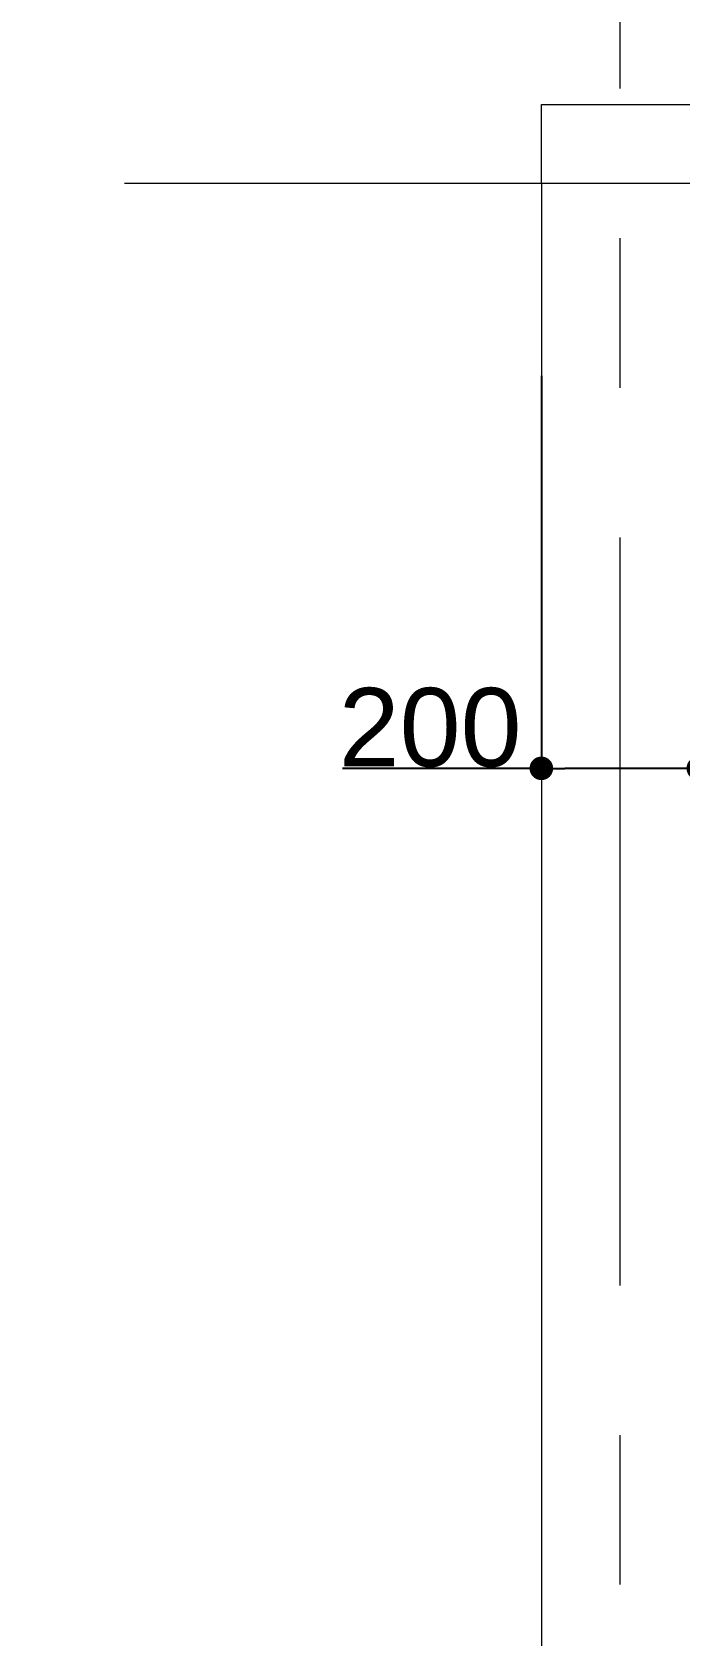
# Model space of a CAD drawing. Header units: millimetres. Extents: x 0 to 1313252738, y -131 to 560100888.
# Drawn here: x 1312628355 to 1312629181, y 559965272 to 559967314 of the extents above; entities that cross this region are included whole.
import ezdxf

# ---------------------------------------------------------------- set-up
doc = ezdxf.new("R2010")
doc.units = ezdxf.units.MM
doc.linetypes.add('CENTERX2', pattern=[101.60000000000001, 63.5, -12.7, 12.7, -12.7])
doc.layers.get('0').update_dxf_attribs({"lineweight": 0})
for name, color, linetype, lineweight in [('001通り芯', 6, 'CENTERX2', 0), ('002外周躯体', 7, 'Continuous', 13), ('004寸法', 7, 'Continuous', 0)]:
    doc.layers.add(name, color=color, linetype=linetype, lineweight=lineweight)
doc.styles.add('onnjuku', font='arial.ttf')
doc.dimstyles.new('onnjuku', dxfattribs={"dimtxt": 100, "dimasz": 30, "dimexe": 1.25, "dimexo": 0.625, "dimtad": 1, "dimdec": 0, "dimtxsty": 'onnjuku', "dimblk": 'DOT', "dimcen": 2.5, "dimadec": 0, "dimazin": 0, "dimtfac": 1, "dimtdec": 0, "dimtmove": 0, "dimatfit": 3, "dimfxl": 500, "dimfxlon": 1, "dimarcsym": 0})

# ---------------------------------------------------------------- blocks, each defined once
blk = doc.blocks.new('_Dot')
at = {"color": 0, "linetype": 'ByBlock', "lineweight": -2}
blk.add_line((-0.5, 0), (-1, 0), dxfattribs=at)
at = {"color": 0, "linetype": 'ByBlock', "const_width": 0.5}
blk.add_lwpolyline([(-0.25, 0, 1), (0.25, 0, 1)], format="xyb", close=True, dxfattribs=at)
blk = doc.blocks.new('*D212')
at = {"layer": '001通り芯', "color": 0, "linetype": 'ByBlock', "lineweight": -2, "transparency": 16777216}
for p, q in [((1312624353.32499, 559967121.9688318), (1312623852.07499, 559967121.9688318)), ((1312623853.32499, 559967091.9688318), (1312623853.32499, 559961751.9688317)), ((1312624353.32499, 559961721.9688317), (1312623852.07499, 559961721.9688317))]:
    blk.add_line(p, q, dxfattribs=at)
at = {"layer": 'Defpoints', "color": 0, "linetype": 'ByBlock', "transparency": 16777216}
for p in [(1312629004.219367, 559967121.9688318), (1312623853.32499, 559961721.9688317), (1312629004.219367, 559961721.9688317)]:
    blk.add_point(p, dxfattribs=at)
at = {"layer": '001通り芯', "color": 0, "linetype": 'ByBlock', "lineweight": -2, "transparency": 16777216, "xscale": 30, "yscale": 30, "zscale": 30}
for p, rotation in [((1312623853.32499, 559967121.9688318), 90), ((1312623853.32499, 559961721.9688317), 270)]:
    blk.add_blockref('_Dot', p, dxfattribs=dict(at, rotation=rotation))
at = {"layer": '001通り芯', "color": 0, "linetype": 'ByBlock', "transparency": 16777216, "insert": (1312623801.642691, 559964421.9688313), "char_height": 100, "attachment_point": 5, "rotation": 90, "style": 'onnjuku'}
blk.add_mtext('5400', dxfattribs=at)
blk = doc.blocks.new('*D225')
at = {"layer": '004寸法', "color": 0, "lineweight": -2, "transparency": 16777216}
for p, q in [((1312629004.219367, 559966876.6852214), (1312629004.219367, 559966375.4352214)), ((1312629204.219367, 559966876.6852214), (1312629204.219367, 559966375.4352214)), ((1312629004.219367, 559966376.6852214), (1312628750.663773, 559966376.6852214)), ((1312629174.219367, 559966376.6852214), (1312629034.219367, 559966376.6852214))]:
    blk.add_line(p, q, dxfattribs=at)
at = {"layer": 'Defpoints', "color": 0, "transparency": 16777216}
for p in [(1312629004.219367, 559967021.9688315), (1312629204.219367, 559967021.9688315), (1312629004.219367, 559966376.6852214)]:
    blk.add_point(p, dxfattribs=at)
at = {"layer": '004寸法', "color": 0, "lineweight": -2, "transparency": 16777216, "xscale": 30, "yscale": 30, "zscale": 30, "rotation": 180}
blk.add_blockref('_Dot', (1312629004.219367, 559966376.6852214), dxfattribs=at)
at = {"layer": '004寸法', "color": 0, "lineweight": -2, "transparency": 16777216, "xscale": 30, "yscale": 30, "zscale": 30}
blk.add_blockref('_Dot', (1312629204.219367, 559966376.6852214), dxfattribs=at)
at = {"layer": '004寸法', "color": 0, "transparency": 16777216, "insert": (1312628862.44157, 559966428.3675202), "char_height": 100, "attachment_point": 5, "style": 'onnjuku'}
blk.add_mtext('200', dxfattribs=at)

msp = doc.modelspace()

# ---------------------------------------------------------------- linework, layer by layer
at = {"layer": '001通り芯', "ltscale": 15}
for p, q in [((1312629104.219367, 559969718.7528177), (1312629104.219367, 559947521.9688315)), ((1312620853.115543, 559967121.9688315), (1312650053.1229, 559967121.9688315))]:
    msp.add_line(p, q, dxfattribs=at)
at = {"layer": '001通り芯'}
msp.add_line((1312629004.219367, 559967121.9688315), (1312629004.219367, 559961721.9688315), dxfattribs=at)
at = {"layer": '002外周躯体'}
for p, q in [((1312629004.219367, 559967121.9688315), (1312629004.219367, 559967221.9688315)), ((1312629004.219367, 559967221.9688315), (1312644504.219367, 559967221.9688315)), ((1312629004.219367, 559967121.9688315), (1312629004.219367, 559950486.9688315))]:
    msp.add_line(p, q, dxfattribs=at)

# ---------------------------------------------------------------- dimensions: what is measured, and where the dimension line sits
at = {"layer": '001通り芯', "linetype": 'ByBlock'}
dim = msp.add_linear_dim(base=(1312623853.32499, 559961721.9688317), p1=(1312629004.219367, 559967121.9688315), p2=(1312629004.219367, 559961721.9688315), angle=90, dimstyle='onnjuku', dxfattribs=at)
dim.commit()
dim.dimension.update_dxf_attribs({"geometry": '*D212', "text_midpoint": (1312623801.642691, 559964421.9688313)})
at = {"layer": '004寸法'}
dim = msp.add_linear_dim(base=(1312629004.219367, 559966376.6852214), p1=(1312629204.219367, 559967021.9688315), p2=(1312629004.219367, 559967021.9688315), dimstyle='onnjuku', dxfattribs=at)
dim.commit()
dim.dimension.update_dxf_attribs({"geometry": '*D225', "text_midpoint": (1312628862.44157, 559966428.3675202)})

doc.saveas('drawing.dxf')
